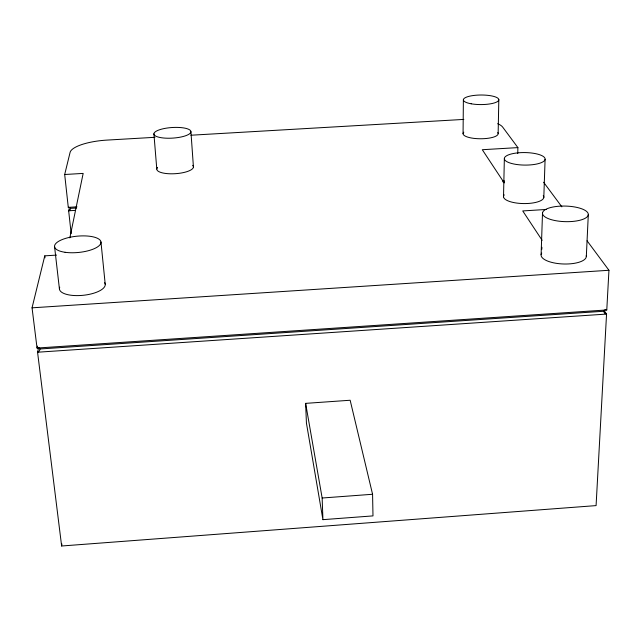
<?xml version="1.0" encoding="UTF-8"?>
<svg xmlns="http://www.w3.org/2000/svg" width="641" height="641" viewBox="0 0 641 641"><rect width="100%" height="100%" fill="white"/><g stroke="black" fill="none" stroke-linecap="round" stroke-linejoin="round"><path stroke-width="0.96" d="M463.066 133.657L463.379 99.86M498.145 133.504L498.818 99.611M503.522 196.795L504.347 158.792M517.744 153.511L517.896 147.606L502.696 127.126A34.678 10.04 -0.2 0 0 497.68 123.697M541.108 254.669L542.51 212.964M541.829 249.269L541.893 247.274M543.808 197.452L545.098 159.297A20.392 6.258 0.7 0 0 515.268 153.183A20.392 6.258 0.7 0 0 513.818 164A20.392 6.258 0.7 0 0 545.098 159.297M586.323 256.472L588.31 214.535A22.924 7.796 1.6 0 0 554.217 206.787A22.924 7.796 1.6 0 0 553.68 220.272A22.924 7.796 1.6 0 0 588.31 214.535M56.576 255.102L44.774 255.847L32.05 307.824L37.042 348.047L606.779 309.956L608.95 270.278L587.06 240.784M604.207 310.645L606.554 314.074L596.082 505.605L61.632 545.996L61.913 544.017M69.837 237.883L83.162 173.407L64.685 174.504L68.283 207.364L76.952 206.843M38.388 348.488L37.563 352.221L61.632 545.996M69.332 207.724L68.659 210.785L71.159 233.645M37.474 346.124L37.042 348.047A4.591 3.357 -66 0 1 37.699 347.823L38.444 347.751M64.685 174.504L70.093 152.39A35.327 10.344 -4.6 0 1 107.047 140.091L154.946 137.31M69.661 210.152L69.148 210.544A3.582 2.684 -73.7 0 1 68.659 210.785L75.51 210.368M69.637 210.176L69.645 210.168A1.939 1.45 -73.7 0 0 70.51 208.341A1.939 1.45 -73.6 0 0 70.35 207.932M322.928 519.659L372.99 515.893L372.573 494.267L350.154 400.248L305.629 403.365L306.43 423.076L322.928 519.659L322.151 498.009L305.629 403.365M322.151 498.009L372.573 494.267M39.854 348.984L603.822 311.246M32.05 307.824L608.95 270.278M546.324 209.463L522.736 210.937L542.134 240.303M502.368 180.97L504.331 180.85M70.438 208.349L76.599 207.98M503.033 182.028L504.427 181.948M190.874 135.227L462.337 119.498A34.678 10.04 -0.2 0 1 463.844 119.418M517.896 147.606L482.296 149.714L504.227 182.909M605.721 309.819L606.057 309.827A4.487 3.638 52.4 0 1 606.779 309.956M605.08 313.369L605.841 313.818A4.495 3.646 52.5 0 0 606.554 314.074L37.563 352.221A4.599 3.373 -66.1 0 0 38.204 351.861L38.885 351.284A2.484 1.819 -66.1 0 0 39.958 348.96A2.484 1.819 -66.1 0 0 38.436 347.831M543.6 182.236L561.861 206.843M44.774 255.847L45.006 257.818M54.533 246.384L59.405 288.779M100.966 242.01L105.22 284.259M153.904 133.817L156.789 169.04M190.922 131.677A18.549 5.304 -3.7 0 1 163.247 137.975A18.549 5.304 -3.7 0 1 163.062 128.785A18.549 5.304 -3.7 0 1 190.922 131.677L193.422 166.86M68.283 207.364A3.582 2.676 -73.5 0 1 68.771 207.243M603.71 311.197A2.436 1.971 52.5 0 1 605 309.964M605.08 313.289A2.436 1.971 52.5 0 1 603.71 311.246M192.677 165.346A18.357 5.673 -3.8 0 1 175.017 173.711A18.357 5.673 -3.8 0 1 157.574 167.429M104.651 282.689A23.02 8.694 -5.9 0 1 82.985 295.317A23.02 8.694 -5.9 0 1 59.741 287.184M497.777 132.575A17.547 5.12 0 0 1 479.877 138.76A17.547 5.12 0 0 1 463.804 132.174M586.243 255.679A22.627 8.301 1.9 0 1 561.901 263.916A22.627 8.301 1.9 0 1 541.741 253.067M543.264 195.593A20.159 6.682 0.9 0 1 523.385 203.566A20.159 6.682 0.9 0 1 504.219 194.864M65.094 252.29A23.324 8.173 -5.6 0 0 100.949 242.747A23.324 8.173 -5.6 0 0 67.225 237.915A23.324 8.173 -5.6 0 0 65.094 252.29M471.175 103.794A17.724 4.783 -0.2 0 0 498.778 100.068A17.724 4.783 -0.2 0 0 473.354 95.517A17.724 4.783 -0.2 0 0 471.175 103.794"/></g></svg>
